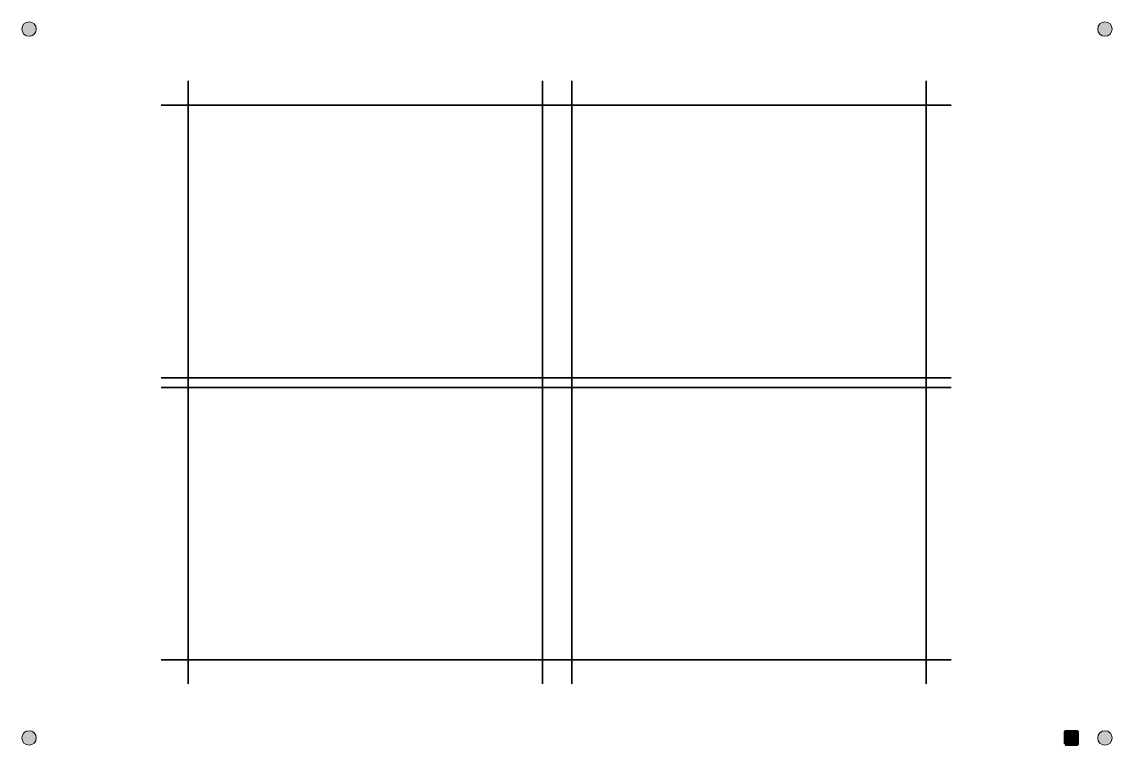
# Model space of a CAD drawing. Header units: millimetres. Extents: x 15 to 467, y 15 to 315.
import ezdxf

# ---------------------------------------------------------------- set-up
doc = ezdxf.new("R2010")
doc.units = ezdxf.units.MM
doc.header["$MEASUREMENT"] = 0
doc.layers.add('Layer 1', color=7, linetype='Continuous', lineweight=0)

msp = doc.modelspace()

# ---------------------------------------------------------------- hatches: boundary and pattern name
at = {"layer": 'Layer 1', "true_color": 0x231f20, "transparency": 33554687}
h = msp.add_hatch(color=250, dxfattribs=at)
h.dxf.hatch_style = 2
edge = h.paths.add_edge_path()
edge.add_arc((18, 312), 3, 0, 360)
h = msp.add_hatch(color=250, dxfattribs=at)
h.dxf.hatch_style = 2
edge = h.paths.add_edge_path()
edge.add_arc((464, 312), 3, 0, 360)
h = msp.add_hatch(color=250, dxfattribs=at)
h.dxf.hatch_style = 2
edge = h.paths.add_edge_path()
edge.add_arc((18, 18), 3, 0, 360)
h = msp.add_hatch(color=250, dxfattribs=at)
h.dxf.hatch_style = 2
h.paths.add_polyline_path([(447.57, 15.49), (452.57, 15.49), (452.57, 20.49), (447.57, 20.49)])
h = msp.add_hatch(color=250, dxfattribs=at)
h.dxf.hatch_style = 2
edge = h.paths.add_edge_path()
edge.add_arc((464, 18), 3, 0, 360)

# ---------------------------------------------------------------- linework, layer by layer
at = {"layer": 'Layer 1', "color": 240, "lineweight": 35, "true_color": 0xed1c24}
for p, q in [((84, 290.5), (84, 40.5)), ((230.88, 290.5), (230.88, 40.5)), ((243, 290.5), (243, 40.5)), ((389.88, 290.5), (389.88, 40.5)), ((72.75, 280.37), (400.25, 280.37)), ((72.75, 167.37), (400.25, 167.37)), ((72.75, 163.37), (400.25, 163.37)), ((72.75, 50.37), (400.25, 50.37))]:
    msp.add_line(p, q, dxfattribs=at)
at = {"layer": 'Layer 1'}
msp.add_lwpolyline([(447.57, 15.49), (452.57, 15.49), (452.57, 20.49), (447.57, 20.49)], close=True, dxfattribs=at)
at = {"layer": 'Layer 1', "color": 7, "lineweight": 100, "true_color": 0xffffff}
msp.add_lwpolyline([(447.57, 15.49), (452.57, 15.49), (452.57, 20.49), (447.57, 20.49)], close=True, dxfattribs=at)
at = {"layer": 'Layer 1'}
for centre in [(18, 312), (464, 312), (18, 18), (464, 18)]:
    msp.add_circle(centre, 3, dxfattribs=at)

doc.saveas('drawing.dxf')
